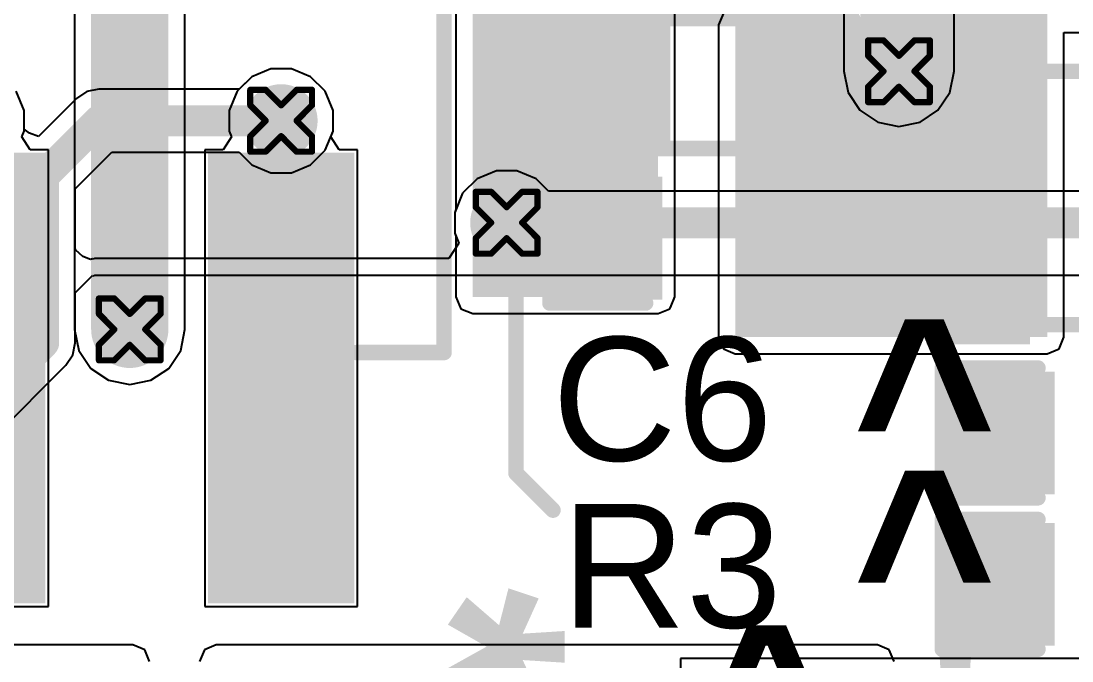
# Model space of a CAD drawing. Header units: inches. Extents: x -0.2 to 17.4, y -0.2 to 2.6.
# Drawn here: x 1.2138 to 1.554, y 0.9392 to 1.1462 of the extents above; entities that cross this region are included whole.
import ezdxf

# ---------------------------------------------------------------- set-up
doc = ezdxf.new("R2010")
doc.units = ezdxf.units.IN
doc.header["$MEASUREMENT"] = 0
for name, color, linetype in [('Bottom Layer', 5, 'Continuous'), ('Drill Drawing', 1, 'Continuous'), ('Top Layer', 1, 'Continuous'), ('Top Overlay', 2, 'Continuous'), ('Top Paste', 8, 'Continuous'), ('Top Solder', 216, 'Continuous'), ('Via Holes', 16, 'Continuous')]:
    doc.layers.add(name, color=color, linetype=linetype)
doc.styles.add('Arial', font='', dxfattribs={"height": 0.2})
doc.styles.add('Arial_Bold', font='', dxfattribs={"height": 0.2})
doc.styles.get('Arial').set_extended_font_data('Arial')
doc.styles.get('Arial_Bold').set_extended_font_data('Arial', bold=True)

# ---------------------------------------------------------------- blocks, each defined once
blk = doc.blocks.new('C192300_5')
at = {"layer": 'Top Layer'}
for points in [[(0.03937, 0.16969), (0.17717, 0.16969), (0.17717, 0.13031), (0.03937, 0.13031)], [(0.03937, 0.06969), (0.17717, 0.06969), (0.17717, 0.03031), (0.03937, 0.03031)]]:
    blk.add_hatch(color=1, dxfattribs=at).paths.add_polyline_path(points)
at = {"layer": 'Top Paste'}
for points in [[(0.03937, 0.16969), (0.17717, 0.16969), (0.17717, 0.13031), (0.03937, 0.13031)], [(0.03937, 0.06969), (0.17717, 0.06969), (0.17717, 0.03031), (0.03937, 0.03031)]]:
    blk.add_hatch(color=8, dxfattribs=at).paths.add_polyline_path(points)
at = {"layer": 'Top Solder'}
for points in [[(0.03537, 0.17369), (0.18117, 0.17369), (0.18117, 0.12631), (0.03537, 0.12631)], [(0.03537, 0.07369), (0.18117, 0.07369), (0.18117, 0.02631), (0.03537, 0.02631)]]:
    blk.add_hatch(color=216, dxfattribs=at).paths.add_polyline_path(points)
at = {"layer": 'Top Overlay'}
for points in [[(0.1, 0.20275, 0.005, 0.005, 0), (-0.1, 0.20275, 0.005, 0.005, 0)], [(0.1, 0.17437, 0.005, 0.005, 0), (0.1, 0.20275, 0.005, 0.005, 0)]]:
    blk.add_lwpolyline(points, format="xyseb", dxfattribs=at)
for points in [[(0.09875, 0.20275, 0.0025, 0.0025, 1), (0.10125, 0.20275, 0.0025, 0.0025, 1)], [(0.09875, 0.20275, 0.0025, 0.0025, 1), (0.10125, 0.20275, 0.0025, 0.0025, 1)], [(0.09875, 0.17437, 0.0025, 0.0025, 1), (0.10125, 0.17437, 0.0025, 0.0025, 1)]]:
    blk.add_lwpolyline(points, format="xyseb", close=True, dxfattribs=at)
blk = doc.blocks.new('RES_0603_48')
at = {"layer": 'Top Layer'}
for points in [[(-0.015, 0.0175), (-0.015, -0.0175), (-0.045, -0.0175), (-0.045, 0.0175)], [(0.045, 0.0175), (0.045, -0.0175), (0.015, -0.0175), (0.015, 0.0175)]]:
    blk.add_hatch(color=1, dxfattribs=at).paths.add_polyline_path(points)
at = {"layer": 'Top Paste'}
for points in [[(-0.015, 0.0175), (-0.015, -0.0175), (-0.045, -0.0175), (-0.045, 0.0175)], [(0.045, 0.0175), (0.045, -0.0175), (0.015, -0.0175), (0.015, 0.0175)]]:
    blk.add_hatch(color=8, dxfattribs=at).paths.add_polyline_path(points)
at = {"layer": 'Top Solder'}
for points in [[(-0.011, 0.0215), (-0.011, -0.0215), (-0.049, -0.0215), (-0.049, 0.0215)], [(0.049, 0.0215), (0.049, -0.0215), (0.011, -0.0215), (0.011, 0.0215)]]:
    blk.add_hatch(color=216, dxfattribs=at).paths.add_polyline_path(points)
at = {"layer": 'Top Overlay'}
for points in [[(-0.048, -0.021, 0.005, 0.005, 0), (-0.048, 0.021, 0.005, 0.005, 0)], [(-0.048, 0.021, 0.005, 0.005, 0), (0.048, 0.021, 0.005, 0.005, 0)], [(0.048, -0.021, 0.005, 0.005, 0), (0.048, 0.021, 0.005, 0.005, 0)], [(-0.048, -0.021, 0.005, 0.005, 0), (0.048, -0.021, 0.005, 0.005, 0)]]:
    blk.add_lwpolyline(points, format="xyseb", dxfattribs=at)
for points in [[(-0.04925, 0.021, 0.0025, 0.0025, 1), (-0.04675, 0.021, 0.0025, 0.0025, 1)], [(-0.04925, 0.021, 0.0025, 0.0025, 1), (-0.04675, 0.021, 0.0025, 0.0025, 1)], [(0.04675, 0.021, 0.0025, 0.0025, 1), (0.04925, 0.021, 0.0025, 0.0025, 1)], [(0.04675, 0.021, 0.0025, 0.0025, 1), (0.04925, 0.021, 0.0025, 0.0025, 1)], [(-0.04925, -0.021, 0.0025, 0.0025, 1), (-0.04675, -0.021, 0.0025, 0.0025, 1)], [(-0.04925, -0.021, 0.0025, 0.0025, 1), (-0.04675, -0.021, 0.0025, 0.0025, 1)], [(0.04675, -0.021, 0.0025, 0.0025, 1), (0.04925, -0.021, 0.0025, 0.0025, 1)], [(0.04675, -0.021, 0.0025, 0.0025, 1), (0.04925, -0.021, 0.0025, 0.0025, 1)]]:
    blk.add_lwpolyline(points, format="xyseb", close=True, dxfattribs=at)
blk = doc.blocks.new('IND_1008__2520_M_______70')
at = {"layer": 'Top Layer'}
for points in [[(-0.0502, 0.04331), (-0.02461, 0.04331), (-0.02461, -0.04331), (-0.0502, -0.04331)], [(0.02461, 0.04331), (0.0502, 0.04331), (0.0502, -0.04331), (0.02461, -0.04331)]]:
    blk.add_hatch(color=1, dxfattribs=at).paths.add_polyline_path(points)
at = {"layer": 'Top Paste'}
for points in [[(-0.0502, 0.04331), (-0.02461, 0.04331), (-0.02461, -0.04331), (-0.0502, -0.04331)], [(0.02461, 0.04331), (0.0502, 0.04331), (0.0502, -0.04331), (0.02461, -0.04331)]]:
    blk.add_hatch(color=8, dxfattribs=at).paths.add_polyline_path(points)
at = {"layer": 'Top Solder'}
for points in [[(-0.0542, 0.04731), (-0.02061, 0.04731), (-0.02061, -0.04731), (-0.0542, -0.04731)], [(0.02061, 0.04731), (0.0542, 0.04731), (0.0542, -0.04731), (0.02061, -0.04731)]]:
    blk.add_hatch(color=216, dxfattribs=at).paths.add_polyline_path(points)
at = {"layer": 'Top Overlay'}
for points in [[(0.016, 0.041, 0.005, 0.005, 0), (-0.016, 0.041, 0.005, 0.005, 0)], [(0.016, -0.041, 0.005, 0.005, 0), (-0.016, -0.041, 0.005, 0.005, 0)]]:
    blk.add_lwpolyline(points, format="xyseb", dxfattribs=at)
for points in [[(-0.01725, 0.041, 0.0025, 0.0025, 1), (-0.01475, 0.041, 0.0025, 0.0025, 1)], [(0.01475, 0.041, 0.0025, 0.0025, 1), (0.01725, 0.041, 0.0025, 0.0025, 1)], [(-0.01725, -0.041, 0.0025, 0.0025, 1), (-0.01475, -0.041, 0.0025, 0.0025, 1)], [(0.01475, -0.041, 0.0025, 0.0025, 1), (0.01725, -0.041, 0.0025, 0.0025, 1)]]:
    blk.add_lwpolyline(points, format="xyseb", close=True, dxfattribs=at)
blk = doc.blocks.new('C___0603_116')
at = {"layer": 'Top Layer'}
for points in [[(-0.015, 0.0175), (-0.015, -0.0175), (-0.045, -0.0175), (-0.045, 0.0175)], [(0.045, 0.0175), (0.045, -0.0175), (0.015, -0.0175), (0.015, 0.0175)]]:
    blk.add_hatch(color=1, dxfattribs=at).paths.add_polyline_path(points)
at = {"layer": 'Top Paste'}
for points in [[(-0.015, 0.0175), (-0.015, -0.0175), (-0.045, -0.0175), (-0.045, 0.0175)], [(0.045, 0.0175), (0.045, -0.0175), (0.015, -0.0175), (0.015, 0.0175)]]:
    blk.add_hatch(color=8, dxfattribs=at).paths.add_polyline_path(points)
at = {"layer": 'Top Solder'}
for points in [[(-0.01264, 0.01986), (-0.01264, -0.01986), (-0.04736, -0.01986), (-0.04736, 0.01986)], [(0.04736, 0.01986), (0.04736, -0.01986), (0.01264, -0.01986), (0.01264, 0.01986)]]:
    blk.add_hatch(color=216, dxfattribs=at).paths.add_polyline_path(points)
at = {"layer": 'Top Overlay'}
for points in [[(-0.049, 0.021, 0.005, 0.005, 0), (-0.018, 0.021, 0.005, 0.005, 0)], [(-0.049, -0.021, 0.005, 0.005, 0), (-0.049, 0.021, 0.005, 0.005, 0)], [(0.018, 0.021, 0.005, 0.005, 0), (0.049, 0.021, 0.005, 0.005, 0)], [(0.049, -0.021, 0.005, 0.005, 0), (0.049, 0.021, 0.005, 0.005, 0)], [(-0.049, -0.021, 0.005, 0.005, 0), (-0.018, -0.021, 0.005, 0.005, 0)], [(0.018, -0.021, 0.005, 0.005, 0), (0.049, -0.021, 0.005, 0.005, 0)]]:
    blk.add_lwpolyline(points, format="xyseb", dxfattribs=at)
for points in [[(-0.05025, 0.021, 0.0025, 0.0025, 1), (-0.04775, 0.021, 0.0025, 0.0025, 1)], [(-0.05025, 0.021, 0.0025, 0.0025, 1), (-0.04775, 0.021, 0.0025, 0.0025, 1)], [(-0.01925, 0.021, 0.0025, 0.0025, 1), (-0.01675, 0.021, 0.0025, 0.0025, 1)], [(0.01675, 0.021, 0.0025, 0.0025, 1), (0.01925, 0.021, 0.0025, 0.0025, 1)], [(0.04775, 0.021, 0.0025, 0.0025, 1), (0.05025, 0.021, 0.0025, 0.0025, 1)], [(0.04775, 0.021, 0.0025, 0.0025, 1), (0.05025, 0.021, 0.0025, 0.0025, 1)], [(-0.05025, -0.021, 0.0025, 0.0025, 1), (-0.04775, -0.021, 0.0025, 0.0025, 1)], [(-0.05025, -0.021, 0.0025, 0.0025, 1), (-0.04775, -0.021, 0.0025, 0.0025, 1)], [(-0.01925, -0.021, 0.0025, 0.0025, 1), (-0.01675, -0.021, 0.0025, 0.0025, 1)], [(0.01675, -0.021, 0.0025, 0.0025, 1), (0.01925, -0.021, 0.0025, 0.0025, 1)], [(0.04775, -0.021, 0.0025, 0.0025, 1), (0.05025, -0.021, 0.0025, 0.0025, 1)], [(0.04775, -0.021, 0.0025, 0.0025, 1), (0.05025, -0.021, 0.0025, 0.0025, 1)]]:
    blk.add_lwpolyline(points, format="xyseb", close=True, dxfattribs=at)
blk = doc.blocks.new('C___0603_120')
at = {"layer": 'Top Layer'}
for points in [[(-0.015, 0.0175), (-0.015, -0.0175), (-0.045, -0.0175), (-0.045, 0.0175)], [(0.045, 0.0175), (0.045, -0.0175), (0.015, -0.0175), (0.015, 0.0175)]]:
    blk.add_hatch(color=1, dxfattribs=at).paths.add_polyline_path(points)
at = {"layer": 'Top Paste'}
for points in [[(-0.015, 0.0175), (-0.015, -0.0175), (-0.045, -0.0175), (-0.045, 0.0175)], [(0.045, 0.0175), (0.045, -0.0175), (0.015, -0.0175), (0.015, 0.0175)]]:
    blk.add_hatch(color=8, dxfattribs=at).paths.add_polyline_path(points)
at = {"layer": 'Top Solder'}
for points in [[(-0.01264, 0.01986), (-0.01264, -0.01986), (-0.04736, -0.01986), (-0.04736, 0.01986)], [(0.04736, 0.01986), (0.04736, -0.01986), (0.01264, -0.01986), (0.01264, 0.01986)]]:
    blk.add_hatch(color=216, dxfattribs=at).paths.add_polyline_path(points)
at = {"layer": 'Top Overlay'}
for points in [[(-0.049, 0.021, 0.005, 0.005, 0), (-0.018, 0.021, 0.005, 0.005, 0)], [(-0.049, -0.021, 0.005, 0.005, 0), (-0.049, 0.021, 0.005, 0.005, 0)], [(0.018, 0.021, 0.005, 0.005, 0), (0.049, 0.021, 0.005, 0.005, 0)], [(0.049, -0.021, 0.005, 0.005, 0), (0.049, 0.021, 0.005, 0.005, 0)], [(-0.049, -0.021, 0.005, 0.005, 0), (-0.018, -0.021, 0.005, 0.005, 0)], [(0.018, -0.021, 0.005, 0.005, 0), (0.049, -0.021, 0.005, 0.005, 0)]]:
    blk.add_lwpolyline(points, format="xyseb", dxfattribs=at)
for points in [[(-0.05025, 0.021, 0.0025, 0.0025, 1), (-0.04775, 0.021, 0.0025, 0.0025, 1)], [(-0.05025, 0.021, 0.0025, 0.0025, 1), (-0.04775, 0.021, 0.0025, 0.0025, 1)], [(-0.01925, 0.021, 0.0025, 0.0025, 1), (-0.01675, 0.021, 0.0025, 0.0025, 1)], [(0.01675, 0.021, 0.0025, 0.0025, 1), (0.01925, 0.021, 0.0025, 0.0025, 1)], [(0.04775, 0.021, 0.0025, 0.0025, 1), (0.05025, 0.021, 0.0025, 0.0025, 1)], [(0.04775, 0.021, 0.0025, 0.0025, 1), (0.05025, 0.021, 0.0025, 0.0025, 1)], [(-0.05025, -0.021, 0.0025, 0.0025, 1), (-0.04775, -0.021, 0.0025, 0.0025, 1)], [(-0.05025, -0.021, 0.0025, 0.0025, 1), (-0.04775, -0.021, 0.0025, 0.0025, 1)], [(-0.01925, -0.021, 0.0025, 0.0025, 1), (-0.01675, -0.021, 0.0025, 0.0025, 1)], [(0.01675, -0.021, 0.0025, 0.0025, 1), (0.01925, -0.021, 0.0025, 0.0025, 1)], [(0.04775, -0.021, 0.0025, 0.0025, 1), (0.05025, -0.021, 0.0025, 0.0025, 1)], [(0.04775, -0.021, 0.0025, 0.0025, 1), (0.05025, -0.021, 0.0025, 0.0025, 1)]]:
    blk.add_lwpolyline(points, format="xyseb", close=True, dxfattribs=at)
blk = doc.blocks.new('C___0603_121')
at = {"layer": 'Top Layer'}
for points in [[(-0.015, 0.0175), (-0.015, -0.0175), (-0.045, -0.0175), (-0.045, 0.0175)], [(0.045, 0.0175), (0.045, -0.0175), (0.015, -0.0175), (0.015, 0.0175)]]:
    blk.add_hatch(color=1, dxfattribs=at).paths.add_polyline_path(points)
at = {"layer": 'Top Paste'}
for points in [[(-0.015, 0.0175), (-0.015, -0.0175), (-0.045, -0.0175), (-0.045, 0.0175)], [(0.045, 0.0175), (0.045, -0.0175), (0.015, -0.0175), (0.015, 0.0175)]]:
    blk.add_hatch(color=8, dxfattribs=at).paths.add_polyline_path(points)
at = {"layer": 'Top Solder'}
for points in [[(-0.01264, 0.01986), (-0.01264, -0.01986), (-0.04736, -0.01986), (-0.04736, 0.01986)], [(0.04736, 0.01986), (0.04736, -0.01986), (0.01264, -0.01986), (0.01264, 0.01986)]]:
    blk.add_hatch(color=216, dxfattribs=at).paths.add_polyline_path(points)
at = {"layer": 'Top Overlay'}
for points in [[(-0.049, 0.021, 0.005, 0.005, 0), (-0.018, 0.021, 0.005, 0.005, 0)], [(-0.049, -0.021, 0.005, 0.005, 0), (-0.049, 0.021, 0.005, 0.005, 0)], [(0.018, 0.021, 0.005, 0.005, 0), (0.049, 0.021, 0.005, 0.005, 0)], [(0.049, -0.021, 0.005, 0.005, 0), (0.049, 0.021, 0.005, 0.005, 0)], [(-0.049, -0.021, 0.005, 0.005, 0), (-0.018, -0.021, 0.005, 0.005, 0)], [(0.018, -0.021, 0.005, 0.005, 0), (0.049, -0.021, 0.005, 0.005, 0)]]:
    blk.add_lwpolyline(points, format="xyseb", dxfattribs=at)
for points in [[(-0.05025, 0.021, 0.0025, 0.0025, 1), (-0.04775, 0.021, 0.0025, 0.0025, 1)], [(-0.05025, 0.021, 0.0025, 0.0025, 1), (-0.04775, 0.021, 0.0025, 0.0025, 1)], [(-0.01925, 0.021, 0.0025, 0.0025, 1), (-0.01675, 0.021, 0.0025, 0.0025, 1)], [(0.01675, 0.021, 0.0025, 0.0025, 1), (0.01925, 0.021, 0.0025, 0.0025, 1)], [(0.04775, 0.021, 0.0025, 0.0025, 1), (0.05025, 0.021, 0.0025, 0.0025, 1)], [(0.04775, 0.021, 0.0025, 0.0025, 1), (0.05025, 0.021, 0.0025, 0.0025, 1)], [(-0.05025, -0.021, 0.0025, 0.0025, 1), (-0.04775, -0.021, 0.0025, 0.0025, 1)], [(-0.05025, -0.021, 0.0025, 0.0025, 1), (-0.04775, -0.021, 0.0025, 0.0025, 1)], [(-0.01925, -0.021, 0.0025, 0.0025, 1), (-0.01675, -0.021, 0.0025, 0.0025, 1)], [(0.01675, -0.021, 0.0025, 0.0025, 1), (0.01925, -0.021, 0.0025, 0.0025, 1)], [(0.04775, -0.021, 0.0025, 0.0025, 1), (0.05025, -0.021, 0.0025, 0.0025, 1)], [(0.04775, -0.021, 0.0025, 0.0025, 1), (0.05025, -0.021, 0.0025, 0.0025, 1)]]:
    blk.add_lwpolyline(points, format="xyseb", close=True, dxfattribs=at)

msp = doc.modelspace()

# ---------------------------------------------------------------- hatches: boundary and pattern name
at = {"layer": 'Bottom Layer'}
h = msp.add_hatch(color=5, dxfattribs=at)
edge = h.paths.add_edge_path()
edge.add_arc((1.498, 1.13), 0.01181, 0, 360)
h = msp.add_hatch(color=5, dxfattribs=at)
edge = h.paths.add_edge_path()
edge.add_arc((1.298, 1.114), 0.01181, 0, 360)
h = msp.add_hatch(color=5, dxfattribs=at)
edge = h.paths.add_edge_path()
edge.add_arc((1.371, 1.081), 0.01181, 0, 360)
h = msp.add_hatch(color=5, dxfattribs=at)
edge = h.paths.add_edge_path()
edge.add_arc((1.249, 1.0465), 0.01181, 0, 360)
at = {"layer": 'Top Layer'}
for points in [[(1.42, 1.057), (1.42, 1.194), (1.36, 1.194), (1.36, 1.057)], [(1.508, 1.044), (1.546, 1.044), (1.546, 1.188), (1.508, 1.188)], [(1.445, 1.044), (1.546, 1.044), (1.546, 1.145), (1.445, 1.145)]]:
    msp.add_hatch(color=1, dxfattribs=at).paths.add_polyline_path(points)
h = msp.add_hatch(color=1, dxfattribs=at)
edge = h.paths.add_edge_path()
edge.add_arc((1.498, 1.13), 0.01181, 0, 360)
h = msp.add_hatch(color=1, dxfattribs=at)
edge = h.paths.add_edge_path()
edge.add_arc((1.298, 1.114), 0.01181, 0, 360)
h = msp.add_hatch(color=1, dxfattribs=at)
edge = h.paths.add_edge_path()
edge.add_arc((1.371, 1.081), 0.01181, 0, 360)
h = msp.add_hatch(color=1, dxfattribs=at)
edge = h.paths.add_edge_path()
edge.add_arc((1.249, 1.0465), 0.01181, 0, 360)
at = {"layer": 'Via Holes'}
h = msp.add_hatch(color=7, dxfattribs=at)
edge = h.paths.add_edge_path()
edge.add_arc((1.498, 1.13), 0.00591, 0, 360)
h = msp.add_hatch(color=7, dxfattribs=at)
edge = h.paths.add_edge_path()
edge.add_arc((1.298, 1.114), 0.00591, 0, 360)
h = msp.add_hatch(color=7, dxfattribs=at)
edge = h.paths.add_edge_path()
edge.add_arc((1.371, 1.081), 0.00591, 0, 360)
h = msp.add_hatch(color=7, dxfattribs=at)
edge = h.paths.add_edge_path()
edge.add_arc((1.249, 1.0465), 0.00591, 0, 360)

# ---------------------------------------------------------------- linework, layer by layer
at = {"layer": 'Bottom Layer'}
for p, q in [((1.51584, 1.13), (1.51584, 1.274)), ((1.48016, 1.26661), (1.48016, 1.13)), ((1.29466, 1.13081), (1.28848, 1.12825)), ((1.30134, 1.13081), (1.29466, 1.13081)), ((1.30752, 1.12825), (1.30134, 1.13081)), ((1.48016, 1.13), (1.48152, 1.12317)), ((1.51448, 1.12317), (1.51584, 1.13)), ((1.28848, 1.12825), (1.28442, 1.1242)), ((1.31225, 1.12352), (1.30752, 1.12825)), ((1.21481, 1.11734), (1.21225, 1.12352)), ((1.2351, 1.12342), (1.23179, 1.12121)), ((1.239, 1.1242), (1.2351, 1.12342)), ((1.28442, 1.1242), (1.239, 1.1242)), ((1.31481, 1.11734), (1.31225, 1.12352)), ((1.48152, 1.12317), (1.48538, 1.11738)), ((1.51062, 1.11738), (1.51448, 1.12317)), ((1.23179, 1.12121), (1.21943, 1.10885)), ((1.21481, 1.1113), (1.21481, 1.11734)), ((1.31481, 1.11066), (1.31481, 1.11734)), ((1.48538, 1.11738), (1.49117, 1.11352)), ((1.50483, 1.11352), (1.51062, 1.11738)), ((1.49117, 1.11352), (1.498, 1.11216)), ((1.498, 1.11216), (1.50483, 1.11352)), ((1.21651, 1.10999), (1.21481, 1.1113)), ((1.21943, 1.10885), (1.21651, 1.10999)), ((1.31225, 1.10448), (1.31481, 1.11066)), ((1.23134, 1.09192), (1.24322, 1.1038)), ((1.24322, 1.1038), (1.28442, 1.1038)), ((1.28442, 1.1038), (1.28848, 1.09975)), ((1.30752, 1.09975), (1.31225, 1.10448)), ((1.28848, 1.09975), (1.29466, 1.09719)), ((1.30134, 1.09719), (1.30752, 1.09975)), ((1.29466, 1.09719), (1.30134, 1.09719)), ((1.36766, 1.09781), (1.36148, 1.09525)), ((1.37434, 1.09781), (1.36766, 1.09781)), ((1.38052, 1.09525), (1.37434, 1.09781)), ((1.36148, 1.09525), (1.35675, 1.09052)), ((1.38458, 1.0912), (1.38052, 1.09525)), ((1.23134, 1.07243), (1.23134, 1.09192)), ((1.35675, 1.09052), (1.35419, 1.08434)), ((1.64526, 1.0912), (1.38458, 1.0912)), ((1.35419, 1.08434), (1.35419, 1.07766)), ((1.35419, 1.07766), (1.35553, 1.07441)), ((1.23149, 1.07212), (1.23134, 1.07243)), ((1.23385, 1.07011), (1.23149, 1.07212)), ((1.35553, 1.07441), (1.35228, 1.06941)), ((1.23633, 1.06909), (1.23385, 1.07011)), ((1.23692, 1.06933), (1.23633, 1.06909)), ((1.23719, 1.06922), (1.23692, 1.06933)), ((1.23765, 1.06941), (1.23719, 1.06922)), ((1.35228, 1.06941), (1.23765, 1.06941)), ((1.23134, 1.05834), (1.23692, 1.06392)), ((1.23692, 1.06392), (1.23739, 1.06383)), ((1.23739, 1.06383), (1.23765, 1.064)), ((1.23765, 1.064), (1.66892, 1.064)), ((1.23134, 1.04214), (1.23134, 1.05834)), ((1.23056, 1.03824), (1.23134, 1.04214)), ((1.22835, 1.03493), (1.23056, 1.03824)), ((1.18742, 0.994), (1.22835, 1.03493)), ((1.853, 0.94), (1.42727, 0.94)), ((1.42727, 0.94), (1.42727, 0.93459))]:
    msp.add_line(p, q, dxfattribs=at)
for points in [[(1.498, 1.13, 0.025, 0.025, 0), (1.498, 1.274, 0.025, 0.025, 0)], [(1.22114, 1.09614, 0.01, 0.01, 0), (1.239, 1.114, 0.01, 0.01, 0)], [(1.239, 1.114, 0.01, 0.01, 0), (1.298, 1.114, 0.01, 0.01, 0)], [(1.22114, 1.04214, 0.01, 0.01, 0), (1.22114, 1.09614, 0.01, 0.01, 0)], [(1.371, 1.081, 0.01, 0.01, 0), (1.64948, 1.081, 0.01, 0.01, 0)], [(1.18021, 1.00121, 0.01, 0.01, 0), (1.22114, 1.04214, 0.01, 0.01, 0)]]:
    msp.add_lwpolyline(points, format="xyseb", dxfattribs=at)
for points in [[(1.49175, 1.13, 0.0125, 0.0125, 1), (1.50425, 1.13, 0.0125, 0.0125, 1)], [(1.2365, 1.114, 0.005, 0.005, 1), (1.2415, 1.114, 0.005, 0.005, 1)], [(1.2365, 1.114, 0.005, 0.005, 1), (1.2415, 1.114, 0.005, 0.005, 1)], [(1.2955, 1.114, 0.005, 0.005, 1), (1.3005, 1.114, 0.005, 0.005, 1)], [(1.21864, 1.09614, 0.005, 0.005, 1), (1.22364, 1.09614, 0.005, 0.005, 1)], [(1.21864, 1.09614, 0.005, 0.005, 1), (1.22364, 1.09614, 0.005, 0.005, 1)], [(1.3685, 1.081, 0.005, 0.005, 1), (1.3735, 1.081, 0.005, 0.005, 1)], [(1.21864, 1.04214, 0.005, 0.005, 1), (1.22364, 1.04214, 0.005, 0.005, 1)], [(1.21864, 1.04214, 0.005, 0.005, 1), (1.22364, 1.04214, 0.005, 0.005, 1)]]:
    msp.add_lwpolyline(points, format="xyseb", close=True, dxfattribs=at)
at = {"layer": 'Drill Drawing'}
for points in [[(1.488, 1.135, 0.002, 0.002, 0), (1.488, 1.14, 0.002, 0.002, 0)], [(1.488, 1.14, 0.002, 0.002, 0), (1.493, 1.14, 0.002, 0.002, 0)], [(1.493, 1.14, 0.002, 0.002, 0), (1.498, 1.135, 0.002, 0.002, 0)], [(1.498, 1.135, 0.002, 0.002, 0), (1.503, 1.14, 0.002, 0.002, 0)], [(1.503, 1.14, 0.002, 0.002, 0), (1.508, 1.14, 0.002, 0.002, 0)], [(1.508, 1.135, 0.002, 0.002, 0), (1.508, 1.14, 0.002, 0.002, 0)], [(1.488, 1.135, 0.002, 0.002, 0), (1.493, 1.13, 0.002, 0.002, 0)], [(1.503, 1.13, 0.002, 0.002, 0), (1.508, 1.135, 0.002, 0.002, 0)], [(1.488, 1.125, 0.002, 0.002, 0), (1.493, 1.13, 0.002, 0.002, 0)], [(1.503, 1.13, 0.002, 0.002, 0), (1.508, 1.125, 0.002, 0.002, 0)], [(1.288, 1.119, 0.002, 0.002, 0), (1.288, 1.124, 0.002, 0.002, 0)], [(1.288, 1.124, 0.002, 0.002, 0), (1.293, 1.124, 0.002, 0.002, 0)], [(1.293, 1.124, 0.002, 0.002, 0), (1.298, 1.119, 0.002, 0.002, 0)], [(1.298, 1.119, 0.002, 0.002, 0), (1.303, 1.124, 0.002, 0.002, 0)], [(1.303, 1.124, 0.002, 0.002, 0), (1.308, 1.124, 0.002, 0.002, 0)], [(1.308, 1.119, 0.002, 0.002, 0), (1.308, 1.124, 0.002, 0.002, 0)], [(1.488, 1.12, 0.002, 0.002, 0), (1.488, 1.125, 0.002, 0.002, 0)], [(1.493, 1.12, 0.002, 0.002, 0), (1.498, 1.125, 0.002, 0.002, 0)], [(1.498, 1.125, 0.002, 0.002, 0), (1.503, 1.12, 0.002, 0.002, 0)], [(1.508, 1.12, 0.002, 0.002, 0), (1.508, 1.125, 0.002, 0.002, 0)], [(1.288, 1.119, 0.002, 0.002, 0), (1.293, 1.114, 0.002, 0.002, 0)], [(1.303, 1.114, 0.002, 0.002, 0), (1.308, 1.119, 0.002, 0.002, 0)], [(1.488, 1.12, 0.002, 0.002, 0), (1.493, 1.12, 0.002, 0.002, 0)], [(1.503, 1.12, 0.002, 0.002, 0), (1.508, 1.12, 0.002, 0.002, 0)], [(1.288, 1.109, 0.002, 0.002, 0), (1.293, 1.114, 0.002, 0.002, 0)], [(1.303, 1.114, 0.002, 0.002, 0), (1.308, 1.109, 0.002, 0.002, 0)], [(1.288, 1.104, 0.002, 0.002, 0), (1.288, 1.109, 0.002, 0.002, 0)], [(1.293, 1.104, 0.002, 0.002, 0), (1.298, 1.109, 0.002, 0.002, 0)], [(1.298, 1.109, 0.002, 0.002, 0), (1.303, 1.104, 0.002, 0.002, 0)], [(1.308, 1.104, 0.002, 0.002, 0), (1.308, 1.109, 0.002, 0.002, 0)], [(1.288, 1.104, 0.002, 0.002, 0), (1.293, 1.104, 0.002, 0.002, 0)], [(1.303, 1.104, 0.002, 0.002, 0), (1.308, 1.104, 0.002, 0.002, 0)], [(1.361, 1.086, 0.002, 0.002, 0), (1.361, 1.091, 0.002, 0.002, 0)], [(1.361, 1.091, 0.002, 0.002, 0), (1.366, 1.091, 0.002, 0.002, 0)], [(1.366, 1.091, 0.002, 0.002, 0), (1.371, 1.086, 0.002, 0.002, 0)], [(1.371, 1.086, 0.002, 0.002, 0), (1.376, 1.091, 0.002, 0.002, 0)], [(1.376, 1.091, 0.002, 0.002, 0), (1.381, 1.091, 0.002, 0.002, 0)], [(1.381, 1.086, 0.002, 0.002, 0), (1.381, 1.091, 0.002, 0.002, 0)], [(1.361, 1.086, 0.002, 0.002, 0), (1.366, 1.081, 0.002, 0.002, 0)], [(1.376, 1.081, 0.002, 0.002, 0), (1.381, 1.086, 0.002, 0.002, 0)], [(1.361, 1.076, 0.002, 0.002, 0), (1.366, 1.081, 0.002, 0.002, 0)], [(1.376, 1.081, 0.002, 0.002, 0), (1.381, 1.076, 0.002, 0.002, 0)], [(1.361, 1.071, 0.002, 0.002, 0), (1.361, 1.076, 0.002, 0.002, 0)], [(1.366, 1.071, 0.002, 0.002, 0), (1.371, 1.076, 0.002, 0.002, 0)], [(1.371, 1.076, 0.002, 0.002, 0), (1.376, 1.071, 0.002, 0.002, 0)], [(1.381, 1.071, 0.002, 0.002, 0), (1.381, 1.076, 0.002, 0.002, 0)], [(1.361, 1.071, 0.002, 0.002, 0), (1.366, 1.071, 0.002, 0.002, 0)], [(1.376, 1.071, 0.002, 0.002, 0), (1.381, 1.071, 0.002, 0.002, 0)], [(1.239, 1.0515, 0.002, 0.002, 0), (1.239, 1.0565, 0.002, 0.002, 0)], [(1.239, 1.0565, 0.002, 0.002, 0), (1.244, 1.0565, 0.002, 0.002, 0)], [(1.244, 1.0565, 0.002, 0.002, 0), (1.249, 1.0515, 0.002, 0.002, 0)], [(1.249, 1.0515, 0.002, 0.002, 0), (1.254, 1.0565, 0.002, 0.002, 0)], [(1.254, 1.0565, 0.002, 0.002, 0), (1.259, 1.0565, 0.002, 0.002, 0)], [(1.259, 1.0515, 0.002, 0.002, 0), (1.259, 1.0565, 0.002, 0.002, 0)], [(1.239, 1.0515, 0.002, 0.002, 0), (1.244, 1.0465, 0.002, 0.002, 0)], [(1.254, 1.0465, 0.002, 0.002, 0), (1.259, 1.0515, 0.002, 0.002, 0)], [(1.239, 1.0415, 0.002, 0.002, 0), (1.244, 1.0465, 0.002, 0.002, 0)], [(1.254, 1.0465, 0.002, 0.002, 0), (1.259, 1.0415, 0.002, 0.002, 0)], [(1.239, 1.0365, 0.002, 0.002, 0), (1.239, 1.0415, 0.002, 0.002, 0)], [(1.244, 1.0365, 0.002, 0.002, 0), (1.249, 1.0415, 0.002, 0.002, 0)], [(1.249, 1.0415, 0.002, 0.002, 0), (1.254, 1.0365, 0.002, 0.002, 0)], [(1.259, 1.0365, 0.002, 0.002, 0), (1.259, 1.0415, 0.002, 0.002, 0)], [(1.239, 1.0365, 0.002, 0.002, 0), (1.244, 1.0365, 0.002, 0.002, 0)], [(1.254, 1.0365, 0.002, 0.002, 0), (1.259, 1.0365, 0.002, 0.002, 0)]]:
    msp.add_lwpolyline(points, format="xyseb", dxfattribs=at)
for points in [[(1.4875, 1.14, 0.001, 0.001, 1), (1.4885, 1.14, 0.001, 0.001, 1)], [(1.4875, 1.14, 0.001, 0.001, 1), (1.4885, 1.14, 0.001, 0.001, 1)], [(1.4925, 1.14, 0.001, 0.001, 1), (1.4935, 1.14, 0.001, 0.001, 1)], [(1.4925, 1.14, 0.001, 0.001, 1), (1.4935, 1.14, 0.001, 0.001, 1)], [(1.5025, 1.14, 0.001, 0.001, 1), (1.5035, 1.14, 0.001, 0.001, 1)], [(1.5025, 1.14, 0.001, 0.001, 1), (1.5035, 1.14, 0.001, 0.001, 1)], [(1.5075, 1.14, 0.001, 0.001, 1), (1.5085, 1.14, 0.001, 0.001, 1)], [(1.5075, 1.14, 0.001, 0.001, 1), (1.5085, 1.14, 0.001, 0.001, 1)], [(1.4875, 1.135, 0.001, 0.001, 1), (1.4885, 1.135, 0.001, 0.001, 1)], [(1.4875, 1.135, 0.001, 0.001, 1), (1.4885, 1.135, 0.001, 0.001, 1)], [(1.4975, 1.135, 0.001, 0.001, 1), (1.4985, 1.135, 0.001, 0.001, 1)], [(1.4975, 1.135, 0.001, 0.001, 1), (1.4985, 1.135, 0.001, 0.001, 1)], [(1.5075, 1.135, 0.001, 0.001, 1), (1.5085, 1.135, 0.001, 0.001, 1)], [(1.5075, 1.135, 0.001, 0.001, 1), (1.5085, 1.135, 0.001, 0.001, 1)], [(1.4925, 1.13, 0.001, 0.001, 1), (1.4935, 1.13, 0.001, 0.001, 1)], [(1.4925, 1.13, 0.001, 0.001, 1), (1.4935, 1.13, 0.001, 0.001, 1)], [(1.5025, 1.13, 0.001, 0.001, 1), (1.5035, 1.13, 0.001, 0.001, 1)], [(1.5025, 1.13, 0.001, 0.001, 1), (1.5035, 1.13, 0.001, 0.001, 1)], [(1.2875, 1.124, 0.001, 0.001, 1), (1.2885, 1.124, 0.001, 0.001, 1)], [(1.2875, 1.124, 0.001, 0.001, 1), (1.2885, 1.124, 0.001, 0.001, 1)], [(1.2925, 1.124, 0.001, 0.001, 1), (1.2935, 1.124, 0.001, 0.001, 1)], [(1.2925, 1.124, 0.001, 0.001, 1), (1.2935, 1.124, 0.001, 0.001, 1)], [(1.3025, 1.124, 0.001, 0.001, 1), (1.3035, 1.124, 0.001, 0.001, 1)], [(1.3025, 1.124, 0.001, 0.001, 1), (1.3035, 1.124, 0.001, 0.001, 1)], [(1.3075, 1.124, 0.001, 0.001, 1), (1.3085, 1.124, 0.001, 0.001, 1)], [(1.3075, 1.124, 0.001, 0.001, 1), (1.3085, 1.124, 0.001, 0.001, 1)], [(1.4875, 1.125, 0.001, 0.001, 1), (1.4885, 1.125, 0.001, 0.001, 1)], [(1.4875, 1.125, 0.001, 0.001, 1), (1.4885, 1.125, 0.001, 0.001, 1)], [(1.4975, 1.125, 0.001, 0.001, 1), (1.4985, 1.125, 0.001, 0.001, 1)], [(1.4975, 1.125, 0.001, 0.001, 1), (1.4985, 1.125, 0.001, 0.001, 1)], [(1.5075, 1.125, 0.001, 0.001, 1), (1.5085, 1.125, 0.001, 0.001, 1)], [(1.5075, 1.125, 0.001, 0.001, 1), (1.5085, 1.125, 0.001, 0.001, 1)], [(1.2875, 1.119, 0.001, 0.001, 1), (1.2885, 1.119, 0.001, 0.001, 1)], [(1.2875, 1.119, 0.001, 0.001, 1), (1.2885, 1.119, 0.001, 0.001, 1)], [(1.2975, 1.119, 0.001, 0.001, 1), (1.2985, 1.119, 0.001, 0.001, 1)], [(1.2975, 1.119, 0.001, 0.001, 1), (1.2985, 1.119, 0.001, 0.001, 1)], [(1.3075, 1.119, 0.001, 0.001, 1), (1.3085, 1.119, 0.001, 0.001, 1)], [(1.3075, 1.119, 0.001, 0.001, 1), (1.3085, 1.119, 0.001, 0.001, 1)], [(1.4875, 1.12, 0.001, 0.001, 1), (1.4885, 1.12, 0.001, 0.001, 1)], [(1.4875, 1.12, 0.001, 0.001, 1), (1.4885, 1.12, 0.001, 0.001, 1)], [(1.4925, 1.12, 0.001, 0.001, 1), (1.4935, 1.12, 0.001, 0.001, 1)], [(1.4925, 1.12, 0.001, 0.001, 1), (1.4935, 1.12, 0.001, 0.001, 1)], [(1.5025, 1.12, 0.001, 0.001, 1), (1.5035, 1.12, 0.001, 0.001, 1)], [(1.5025, 1.12, 0.001, 0.001, 1), (1.5035, 1.12, 0.001, 0.001, 1)], [(1.5075, 1.12, 0.001, 0.001, 1), (1.5085, 1.12, 0.001, 0.001, 1)], [(1.5075, 1.12, 0.001, 0.001, 1), (1.5085, 1.12, 0.001, 0.001, 1)], [(1.2925, 1.114, 0.001, 0.001, 1), (1.2935, 1.114, 0.001, 0.001, 1)], [(1.2925, 1.114, 0.001, 0.001, 1), (1.2935, 1.114, 0.001, 0.001, 1)], [(1.3025, 1.114, 0.001, 0.001, 1), (1.3035, 1.114, 0.001, 0.001, 1)], [(1.3025, 1.114, 0.001, 0.001, 1), (1.3035, 1.114, 0.001, 0.001, 1)], [(1.2875, 1.109, 0.001, 0.001, 1), (1.2885, 1.109, 0.001, 0.001, 1)], [(1.2875, 1.109, 0.001, 0.001, 1), (1.2885, 1.109, 0.001, 0.001, 1)], [(1.2975, 1.109, 0.001, 0.001, 1), (1.2985, 1.109, 0.001, 0.001, 1)], [(1.2975, 1.109, 0.001, 0.001, 1), (1.2985, 1.109, 0.001, 0.001, 1)], [(1.3075, 1.109, 0.001, 0.001, 1), (1.3085, 1.109, 0.001, 0.001, 1)], [(1.3075, 1.109, 0.001, 0.001, 1), (1.3085, 1.109, 0.001, 0.001, 1)], [(1.2875, 1.104, 0.001, 0.001, 1), (1.2885, 1.104, 0.001, 0.001, 1)], [(1.2875, 1.104, 0.001, 0.001, 1), (1.2885, 1.104, 0.001, 0.001, 1)], [(1.2925, 1.104, 0.001, 0.001, 1), (1.2935, 1.104, 0.001, 0.001, 1)], [(1.2925, 1.104, 0.001, 0.001, 1), (1.2935, 1.104, 0.001, 0.001, 1)], [(1.3025, 1.104, 0.001, 0.001, 1), (1.3035, 1.104, 0.001, 0.001, 1)], [(1.3025, 1.104, 0.001, 0.001, 1), (1.3035, 1.104, 0.001, 0.001, 1)], [(1.3075, 1.104, 0.001, 0.001, 1), (1.3085, 1.104, 0.001, 0.001, 1)], [(1.3075, 1.104, 0.001, 0.001, 1), (1.3085, 1.104, 0.001, 0.001, 1)], [(1.3605, 1.091, 0.001, 0.001, 1), (1.3615, 1.091, 0.001, 0.001, 1)], [(1.3605, 1.091, 0.001, 0.001, 1), (1.3615, 1.091, 0.001, 0.001, 1)], [(1.3655, 1.091, 0.001, 0.001, 1), (1.3665, 1.091, 0.001, 0.001, 1)], [(1.3655, 1.091, 0.001, 0.001, 1), (1.3665, 1.091, 0.001, 0.001, 1)], [(1.3755, 1.091, 0.001, 0.001, 1), (1.3765, 1.091, 0.001, 0.001, 1)], [(1.3755, 1.091, 0.001, 0.001, 1), (1.3765, 1.091, 0.001, 0.001, 1)], [(1.3805, 1.091, 0.001, 0.001, 1), (1.3815, 1.091, 0.001, 0.001, 1)], [(1.3805, 1.091, 0.001, 0.001, 1), (1.3815, 1.091, 0.001, 0.001, 1)], [(1.3605, 1.086, 0.001, 0.001, 1), (1.3615, 1.086, 0.001, 0.001, 1)], [(1.3605, 1.086, 0.001, 0.001, 1), (1.3615, 1.086, 0.001, 0.001, 1)], [(1.3705, 1.086, 0.001, 0.001, 1), (1.3715, 1.086, 0.001, 0.001, 1)], [(1.3705, 1.086, 0.001, 0.001, 1), (1.3715, 1.086, 0.001, 0.001, 1)], [(1.3805, 1.086, 0.001, 0.001, 1), (1.3815, 1.086, 0.001, 0.001, 1)], [(1.3805, 1.086, 0.001, 0.001, 1), (1.3815, 1.086, 0.001, 0.001, 1)], [(1.3655, 1.081, 0.001, 0.001, 1), (1.3665, 1.081, 0.001, 0.001, 1)], [(1.3655, 1.081, 0.001, 0.001, 1), (1.3665, 1.081, 0.001, 0.001, 1)], [(1.3755, 1.081, 0.001, 0.001, 1), (1.3765, 1.081, 0.001, 0.001, 1)], [(1.3755, 1.081, 0.001, 0.001, 1), (1.3765, 1.081, 0.001, 0.001, 1)], [(1.3605, 1.076, 0.001, 0.001, 1), (1.3615, 1.076, 0.001, 0.001, 1)], [(1.3605, 1.076, 0.001, 0.001, 1), (1.3615, 1.076, 0.001, 0.001, 1)], [(1.3705, 1.076, 0.001, 0.001, 1), (1.3715, 1.076, 0.001, 0.001, 1)], [(1.3705, 1.076, 0.001, 0.001, 1), (1.3715, 1.076, 0.001, 0.001, 1)], [(1.3805, 1.076, 0.001, 0.001, 1), (1.3815, 1.076, 0.001, 0.001, 1)], [(1.3805, 1.076, 0.001, 0.001, 1), (1.3815, 1.076, 0.001, 0.001, 1)], [(1.3605, 1.071, 0.001, 0.001, 1), (1.3615, 1.071, 0.001, 0.001, 1)], [(1.3605, 1.071, 0.001, 0.001, 1), (1.3615, 1.071, 0.001, 0.001, 1)], [(1.3655, 1.071, 0.001, 0.001, 1), (1.3665, 1.071, 0.001, 0.001, 1)], [(1.3655, 1.071, 0.001, 0.001, 1), (1.3665, 1.071, 0.001, 0.001, 1)], [(1.3755, 1.071, 0.001, 0.001, 1), (1.3765, 1.071, 0.001, 0.001, 1)], [(1.3755, 1.071, 0.001, 0.001, 1), (1.3765, 1.071, 0.001, 0.001, 1)], [(1.3805, 1.071, 0.001, 0.001, 1), (1.3815, 1.071, 0.001, 0.001, 1)], [(1.3805, 1.071, 0.001, 0.001, 1), (1.3815, 1.071, 0.001, 0.001, 1)], [(1.2385, 1.0565, 0.001, 0.001, 1), (1.2395, 1.0565, 0.001, 0.001, 1)], [(1.2385, 1.0565, 0.001, 0.001, 1), (1.2395, 1.0565, 0.001, 0.001, 1)], [(1.2435, 1.0565, 0.001, 0.001, 1), (1.2445, 1.0565, 0.001, 0.001, 1)], [(1.2435, 1.0565, 0.001, 0.001, 1), (1.2445, 1.0565, 0.001, 0.001, 1)], [(1.2535, 1.0565, 0.001, 0.001, 1), (1.2545, 1.0565, 0.001, 0.001, 1)], [(1.2535, 1.0565, 0.001, 0.001, 1), (1.2545, 1.0565, 0.001, 0.001, 1)], [(1.2585, 1.0565, 0.001, 0.001, 1), (1.2595, 1.0565, 0.001, 0.001, 1)], [(1.2585, 1.0565, 0.001, 0.001, 1), (1.2595, 1.0565, 0.001, 0.001, 1)], [(1.2385, 1.0515, 0.001, 0.001, 1), (1.2395, 1.0515, 0.001, 0.001, 1)], [(1.2385, 1.0515, 0.001, 0.001, 1), (1.2395, 1.0515, 0.001, 0.001, 1)], [(1.2485, 1.0515, 0.001, 0.001, 1), (1.2495, 1.0515, 0.001, 0.001, 1)], [(1.2485, 1.0515, 0.001, 0.001, 1), (1.2495, 1.0515, 0.001, 0.001, 1)], [(1.2585, 1.0515, 0.001, 0.001, 1), (1.2595, 1.0515, 0.001, 0.001, 1)], [(1.2585, 1.0515, 0.001, 0.001, 1), (1.2595, 1.0515, 0.001, 0.001, 1)], [(1.2435, 1.0465, 0.001, 0.001, 1), (1.2445, 1.0465, 0.001, 0.001, 1)], [(1.2435, 1.0465, 0.001, 0.001, 1), (1.2445, 1.0465, 0.001, 0.001, 1)], [(1.2535, 1.0465, 0.001, 0.001, 1), (1.2545, 1.0465, 0.001, 0.001, 1)], [(1.2535, 1.0465, 0.001, 0.001, 1), (1.2545, 1.0465, 0.001, 0.001, 1)], [(1.2385, 1.0415, 0.001, 0.001, 1), (1.2395, 1.0415, 0.001, 0.001, 1)], [(1.2385, 1.0415, 0.001, 0.001, 1), (1.2395, 1.0415, 0.001, 0.001, 1)], [(1.2485, 1.0415, 0.001, 0.001, 1), (1.2495, 1.0415, 0.001, 0.001, 1)], [(1.2485, 1.0415, 0.001, 0.001, 1), (1.2495, 1.0415, 0.001, 0.001, 1)], [(1.2585, 1.0415, 0.001, 0.001, 1), (1.2595, 1.0415, 0.001, 0.001, 1)], [(1.2585, 1.0415, 0.001, 0.001, 1), (1.2595, 1.0415, 0.001, 0.001, 1)], [(1.2385, 1.0365, 0.001, 0.001, 1), (1.2395, 1.0365, 0.001, 0.001, 1)], [(1.2385, 1.0365, 0.001, 0.001, 1), (1.2395, 1.0365, 0.001, 0.001, 1)], [(1.2435, 1.0365, 0.001, 0.001, 1), (1.2445, 1.0365, 0.001, 0.001, 1)], [(1.2435, 1.0365, 0.001, 0.001, 1), (1.2445, 1.0365, 0.001, 0.001, 1)], [(1.2535, 1.0365, 0.001, 0.001, 1), (1.2545, 1.0365, 0.001, 0.001, 1)], [(1.2535, 1.0365, 0.001, 0.001, 1), (1.2545, 1.0365, 0.001, 0.001, 1)], [(1.2585, 1.0365, 0.001, 0.001, 1), (1.2595, 1.0365, 0.001, 0.001, 1)], [(1.2585, 1.0365, 0.001, 0.001, 1), (1.2595, 1.0365, 0.001, 0.001, 1)]]:
    msp.add_lwpolyline(points, format="xyseb", close=True, dxfattribs=at)
at = {"layer": 'Top Layer'}
for p, q in [((1.23116, 1.255), (1.23116, 1.0465)), ((1.26684, 1.0465), (1.26684, 1.255)), ((1.35459, 1.194), (1.35459, 1.08531)), ((1.42541, 1.057), (1.42541, 1.194)), ((1.44117, 1.14883), (1.43959, 1.145)), ((1.43959, 1.145), (1.43959, 1.044)), ((1.55141, 1.044), (1.55141, 1.14259)), ((1.55141, 1.14259), (1.57608, 1.14259)), ((1.29466, 1.13081), (1.28848, 1.12825)), ((1.30134, 1.13081), (1.29466, 1.13081)), ((1.30752, 1.12825), (1.30134, 1.13081)), ((1.28848, 1.12825), (1.28375, 1.12352)), ((1.31225, 1.12352), (1.30752, 1.12825)), ((1.21481, 1.11734), (1.21225, 1.12352)), ((1.28375, 1.12352), (1.28119, 1.11734)), ((1.31481, 1.11734), (1.31225, 1.12352)), ((1.21481, 1.11066), (1.21481, 1.11734)), ((1.28119, 1.11734), (1.28119, 1.11066)), ((1.31481, 1.11066), (1.31481, 1.11734)), ((1.21404, 1.10879), (1.21481, 1.11066)), ((1.28119, 1.11066), (1.28196, 1.10879)), ((1.31404, 1.10879), (1.31481, 1.11066)), ((1.21681, 1.10463), (1.21404, 1.10879)), ((1.28196, 1.10879), (1.27919, 1.10463)), ((1.31681, 1.10463), (1.31404, 1.10879)), ((1.22269, 1.10463), (1.21681, 1.10463)), ((1.22269, 0.95683), (1.22269, 1.10463)), ((1.27919, 1.10463), (1.27331, 1.10463)), ((1.27331, 1.10463), (1.27331, 0.95683)), ((1.32269, 1.10463), (1.31681, 1.10463)), ((1.32269, 0.95683), (1.32269, 1.10463)), ((1.35459, 1.08531), (1.35419, 1.08434)), ((1.35419, 1.08434), (1.35419, 1.07766)), ((1.35419, 1.07766), (1.35459, 1.07669)), ((1.35459, 1.07669), (1.35459, 1.057)), ((1.35459, 1.057), (1.35617, 1.05317)), ((1.424, 1.05359), (1.42541, 1.057)), ((1.35617, 1.05317), (1.36, 1.05159)), ((1.36, 1.05159), (1.42, 1.05159)), ((1.42, 1.05159), (1.42383, 1.05317)), ((1.42383, 1.05317), (1.42396, 1.0535)), ((1.42396, 1.0535), (1.424, 1.0535)), ((1.424, 1.0535), (1.424, 1.05359)), ((1.23116, 1.0465), (1.23252, 1.03967)), ((1.26548, 1.03967), (1.26684, 1.0465)), ((1.43959, 1.044), (1.44117, 1.04017)), ((1.54983, 1.04017), (1.55141, 1.044)), ((1.23252, 1.03967), (1.23638, 1.03388)), ((1.26162, 1.03388), (1.26548, 1.03967)), ((1.44117, 1.04017), (1.445, 1.03859)), ((1.445, 1.03859), (1.546, 1.03859)), ((1.546, 1.03859), (1.54983, 1.04017)), ((1.23638, 1.03388), (1.24217, 1.03002)), ((1.25583, 1.03002), (1.26162, 1.03388)), ((1.24217, 1.03002), (1.249, 1.02866)), ((1.249, 1.02866), (1.25583, 1.03002)), ((1.17332, 0.95683), (1.22269, 0.95683)), ((1.27331, 0.95683), (1.32269, 0.95683)), ((1.25, 0.94441), (1.06402, 0.94441)), ((1.25383, 0.94283), (1.25, 0.94441)), ((1.25541, 0.939), (1.25383, 0.94283)), ((1.27319, 0.94283), (1.27161, 0.939)), ((1.27702, 0.94441), (1.27319, 0.94283)), ((1.491, 0.94441), (1.27702, 0.94441)), ((1.49483, 0.94283), (1.491, 0.94441)), ((1.49641, 0.939), (1.49483, 0.94283))]:
    msp.add_line(p, q, dxfattribs=at)
for points in [[(1.249, 1.0465, 0.025, 0.025, 0), (1.249, 1.255, 0.025, 0.025, 0)], [(1.298, 1.03073, 0.012, 0.012, 0), (1.298, 1.114, 0.012, 0.012, 0)]]:
    msp.add_lwpolyline(points, format="xyseb", dxfattribs=at)
for points in [[(1.295, 1.114, 0.006, 0.006, 1), (1.301, 1.114, 0.006, 0.006, 1)], [(1.24275, 1.0465, 0.0125, 0.0125, 1), (1.25525, 1.0465, 0.0125, 0.0125, 1)], [(1.295, 1.03073, 0.006, 0.006, 1), (1.301, 1.03073, 0.006, 0.006, 1)]]:
    msp.add_lwpolyline(points, format="xyseb", close=True, dxfattribs=at)
at = {"layer": 'Top Overlay'}
for points in [[(1.494, 1.129, 0.005, 0.005, 0), (1.494, 1.243, 0.005, 0.005, 0)], [(1.494, 1.129, 0.005, 0.005, 0), (1.505, 1.129, 0.005, 0.005, 0)], [(1.374, 1.105, 0.005, 0.005, 0), (1.385, 1.105, 0.005, 0.005, 0)], [(1.374, 1, 0.005, 0.005, 0), (1.374, 1.105, 0.005, 0.005, 0)], [(1.374, 1, 0.005, 0.005, 0), (1.386, 0.988, 0.005, 0.005, 0)]]:
    msp.add_lwpolyline(points, format="xyseb", dxfattribs=at)
for points in [[(1.49275, 1.129, 0.0025, 0.0025, 1), (1.49525, 1.129, 0.0025, 0.0025, 1)], [(1.49275, 1.129, 0.0025, 0.0025, 1), (1.49525, 1.129, 0.0025, 0.0025, 1)], [(1.50375, 1.129, 0.0025, 0.0025, 1), (1.50625, 1.129, 0.0025, 0.0025, 1)], [(1.37275, 1.105, 0.0025, 0.0025, 1), (1.37525, 1.105, 0.0025, 0.0025, 1)], [(1.37275, 1.105, 0.0025, 0.0025, 1), (1.37525, 1.105, 0.0025, 0.0025, 1)], [(1.38375, 1.105, 0.0025, 0.0025, 1), (1.38625, 1.105, 0.0025, 0.0025, 1)], [(1.37275, 1, 0.0025, 0.0025, 1), (1.37525, 1, 0.0025, 0.0025, 1)], [(1.37275, 1, 0.0025, 0.0025, 1), (1.37525, 1, 0.0025, 0.0025, 1)], [(1.38475, 0.988, 0.0025, 0.0025, 1), (1.38725, 0.988, 0.0025, 0.0025, 1)]]:
    msp.add_lwpolyline(points, format="xyseb", close=True, dxfattribs=at)

# ---------------------------------------------------------------- block references
for name, p, rotation in [('C192300_5', (1.148, 1.139), 270), ('IND_1008__2520_M_______70', (1.561, 1.089), 180)]:
    msp.add_blockref(name, p, dxfattribs=dict(rotation=rotation))
for name, p in [('RES_0603_48', (1.435, 1.126)), ('C___0603_116', (1.434, 1.076)), ('C___0603_120', (1.561, 1.013)), ('C___0603_121', (1.561, 0.964))]:
    msp.add_blockref(name, p)

# ---------------------------------------------------------------- texts
at = {"layer": 'Top Overlay', "style": 'Arial_Bold'}
for s, height, rotation, p in [('^ ', 0.057, 360, (1.483, 0.99276)), ('^ ', 0.057, 360, (1.483, 0.94376)), ('*', 0.07, 270, (1.31982, 0.963)), ('^ ', 0.057, 360, (1.432, 0.89376)), ('*', 0.07, 360, (1.497, 0.87182))]:
    msp.add_text(s, height=height, rotation=rotation, dxfattribs=at).set_placement(p)
at = {"layer": 'Top Overlay', "style": 'Arial'}
for s, p in [('C6', (1.38568, 1.00401)), ('R3', (1.38868, 0.95001))]:
    msp.add_text(s, height=0.04, dxfattribs=at).set_placement(p)

doc.saveas('drawing.dxf')
